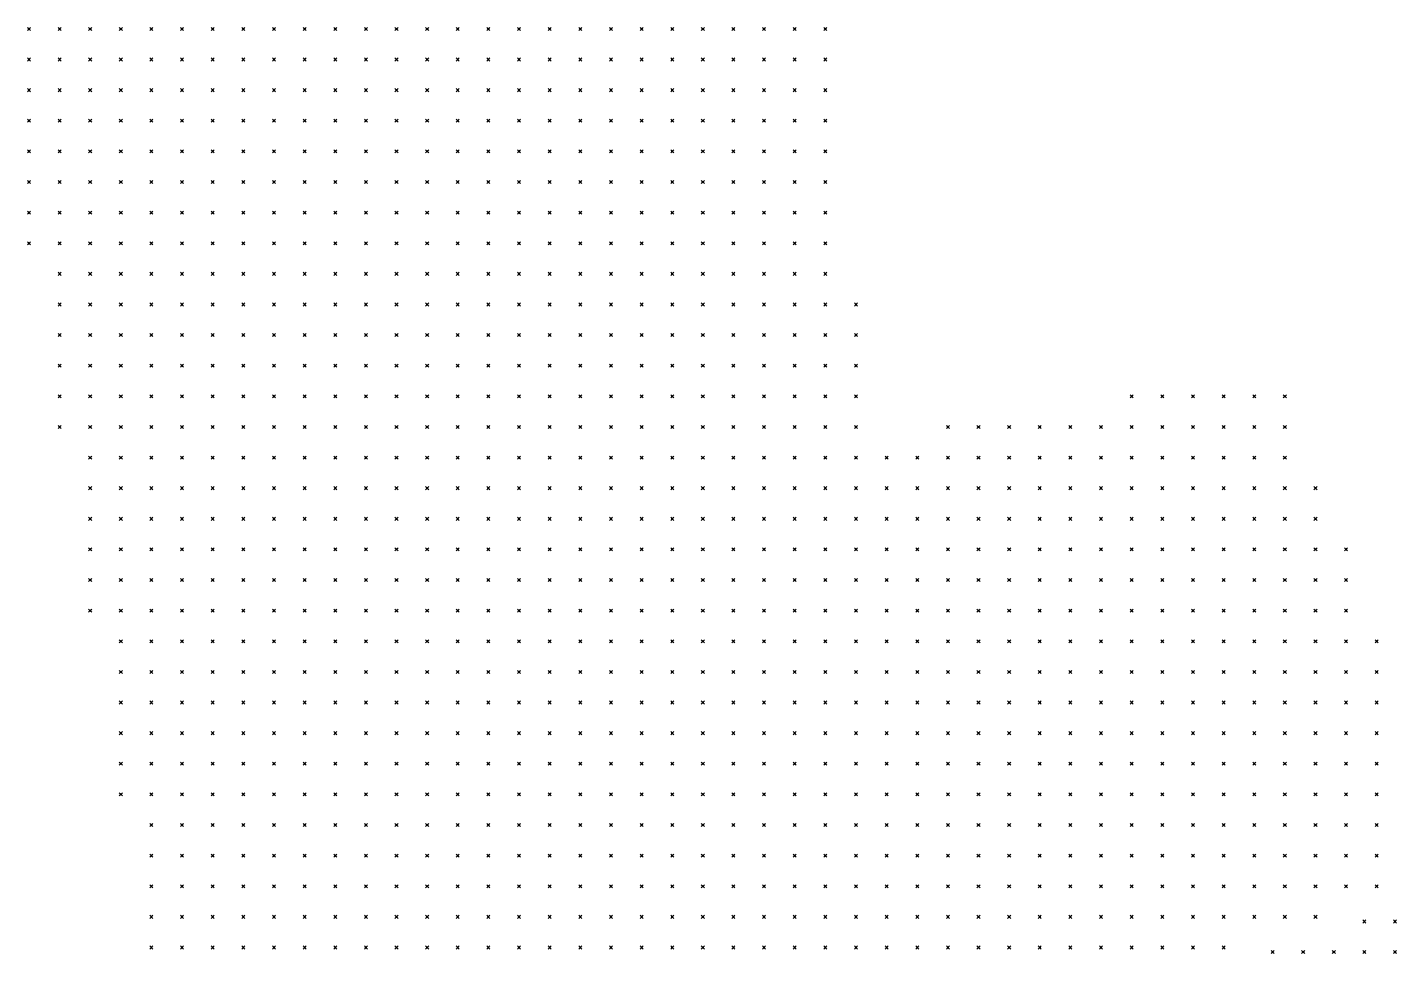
# Model space of a CAD drawing. Header units: metres. Extents: x 441556 to 446409, y 432338 to 461058.
# Drawn here: x 445061.5 to 445195.6, y 435540.3 to 435631 of the extents above; entities that cross this region are included whole.
import ezdxf

# ---------------------------------------------------------------- set-up
doc = ezdxf.new("R2010")
doc.units = ezdxf.units.M
doc.header["$MEASUREMENT"] = 0
doc.header["$PDMODE"] = 35
doc.header["$PDSIZE"] = 0.15
doc.layers.add('DTM-NOK-RevN_LIDAR_co_lidar', color=91, linetype='Continuous', lineweight=0)

msp = doc.modelspace()

# ---------------------------------------------------------------- linework, layer by layer
at = {"layer": 'DTM-NOK-RevN_LIDAR_co_lidar'}
for p in [(445061.67, 435630.844, 377.279), (445064.67, 435630.844, 378.302), (445067.669, 435630.844, 380.116), (445070.668, 435630.844, 382.115), (445073.668, 435630.844, 383.727), (445076.667, 435630.844, 384.993), (445079.667, 435630.844, 385.514), (445082.666, 435630.844, 385.612), (445085.665, 435630.844, 385.96), (445088.665, 435630.844, 386.462), (445091.664, 435630.844, 386.794), (445094.663, 435630.844, 387.005), (445097.663, 435630.844, 387.19), (445100.662, 435630.844, 387.406), (445103.662, 435630.844, 387.618), (445106.661, 435630.844, 387.858), (445109.66, 435630.844, 388.031), (445112.66, 435630.844, 388.336), (445115.659, 435630.844, 388.503), (445118.658, 435630.844, 388.826), (445121.658, 435630.844, 389.196), (445124.657, 435630.844, 389.3), (445127.657, 435630.844, 389.694), (445130.656, 435630.844, 389.973), (445133.655, 435630.844, 390.037), (445136.655, 435630.844, 390.127), (445139.654, 435630.844, 390.253), (445061.67, 435627.844, 377.089), (445064.67, 435627.844, 379.016), (445067.669, 435627.844, 380.981), (445070.668, 435627.844, 382.779), (445073.668, 435627.844, 384.139), (445076.667, 435627.844, 384.911), (445079.667, 435627.844, 385.126), (445082.666, 435627.844, 385.447), (445085.665, 435627.844, 385.777), (445088.665, 435627.844, 386.247), (445091.664, 435627.844, 386.576), (445094.663, 435627.844, 386.769), (445097.663, 435627.844, 386.957), (445100.662, 435627.844, 387.201), (445103.662, 435627.844, 387.419), (445106.661, 435627.844, 387.643), (445109.66, 435627.844, 387.781), (445112.66, 435627.844, 388.035), (445115.659, 435627.844, 388.233), (445118.658, 435627.844, 388.514), (445121.658, 435627.844, 388.881), (445124.657, 435627.844, 389.132), (445127.657, 435627.844, 389.385), (445130.656, 435627.844, 389.543), (445133.655, 435627.844, 389.586), (445136.655, 435627.844, 389.658), (445139.654, 435627.844, 389.775), (445061.67, 435624.845, 377.711), (445064.67, 435624.845, 379.878), (445067.669, 435624.845, 381.48), (445070.668, 435624.845, 383.071), (445073.668, 435624.845, 384.248), (445076.667, 435624.845, 384.635), (445079.667, 435624.845, 384.585), (445082.666, 435624.845, 384.931), (445085.665, 435624.845, 385.335), (445088.665, 435624.845, 385.859), (445091.664, 435624.845, 386.199), (445094.663, 435624.845, 386.469), (445097.663, 435624.845, 386.72), (445100.662, 435624.845, 386.919), (445103.662, 435624.845, 387.166), (445106.661, 435624.845, 387.371), (445109.66, 435624.845, 387.661), (445112.66, 435624.845, 387.886), (445115.659, 435624.845, 388.046), (445118.658, 435624.845, 388.255), (445121.658, 435624.845, 388.55), (445124.657, 435624.845, 388.869), (445127.657, 435624.845, 388.991), (445130.656, 435624.845, 389), (445133.655, 435624.845, 389.085), (445136.655, 435624.845, 389.168), (445139.654, 435624.845, 389.155), (445061.67, 435621.845, 377.94), (445064.67, 435621.845, 380.049), (445067.669, 435621.845, 381.392), (445070.668, 435621.845, 382.592), (445073.668, 435621.845, 383.478), (445076.667, 435621.845, 383.546), (445079.667, 435621.845, 383.497), (445082.666, 435621.845, 383.977), (445085.665, 435621.845, 384.819), (445088.665, 435621.845, 385.549), (445091.664, 435621.845, 385.91), (445094.663, 435621.845, 386.182), (445097.663, 435621.845, 386.444), (445100.662, 435621.845, 386.668), (445103.662, 435621.845, 386.929), (445106.661, 435621.845, 387.12), (445109.66, 435621.845, 387.426), (445112.66, 435621.845, 387.65), (445115.659, 435621.845, 387.823), (445118.658, 435621.845, 388.095), (445121.658, 435621.845, 388.353), (445124.657, 435621.845, 388.528), (445127.657, 435621.845, 388.551), (445130.656, 435621.845, 388.535), (445133.655, 435621.845, 388.16), (445136.655, 435621.845, 387.862), (445139.654, 435621.845, 387.729), (445061.67, 435618.846, 377.536), (445064.67, 435618.846, 379.598), (445067.669, 435618.846, 380.935), (445070.668, 435618.846, 381.909), (445073.668, 435618.846, 382.353), (445076.667, 435618.846, 382.248), (445079.667, 435618.846, 382.437), (445082.666, 435618.846, 383.183), (445085.665, 435618.846, 384.223), (445088.665, 435618.846, 385.214), (445091.664, 435618.846, 385.663), (445094.663, 435618.846, 385.923), (445097.663, 435618.846, 386.208), (445100.662, 435618.846, 386.474), (445103.662, 435618.846, 386.725), (445106.661, 435618.846, 386.935), (445109.66, 435618.846, 387.167), (445112.66, 435618.846, 387.351), (445115.659, 435618.846, 387.533), (445118.658, 435618.846, 387.82), (445121.658, 435618.846, 388.056), (445124.657, 435618.846, 388.119), (445127.657, 435618.846, 388.142), (445130.656, 435618.846, 387.805), (445133.655, 435618.846, 386.983), (445136.655, 435618.846, 386.101), (445139.654, 435618.846, 385.95), (445061.67, 435615.847, 377.097), (445064.67, 435615.847, 378.77), (445067.669, 435615.847, 380.036), (445070.668, 435615.847, 380.971), (445073.668, 435615.847, 381.368), (445076.667, 435615.847, 381.049), (445079.667, 435615.847, 381.602), (445082.666, 435615.847, 382.588), (445085.665, 435615.847, 383.381), (445088.665, 435615.847, 384.614), (445091.664, 435615.847, 385.312), (445094.663, 435615.847, 385.633), (445097.663, 435615.847, 385.978), (445100.662, 435615.847, 386.293), (445103.662, 435615.847, 386.499), (445106.661, 435615.847, 386.676), (445109.66, 435615.847, 386.912), (445112.66, 435615.847, 387.11), (445115.659, 435615.847, 387.301), (445118.658, 435615.847, 387.419), (445121.658, 435615.847, 387.575), (445124.657, 435615.847, 387.65), (445127.657, 435615.847, 387.23), (445130.656, 435615.847, 386.354), (445133.655, 435615.847, 385.494), (445136.655, 435615.847, 384.126), (445139.654, 435615.847, 384.037), (445061.67, 435612.847, 376.204), (445064.67, 435612.847, 377.728), (445067.669, 435612.847, 378.845), (445070.668, 435612.847, 379.464), (445073.668, 435612.847, 379.548), (445076.667, 435612.847, 379.723), (445079.667, 435612.847, 380.46), (445082.666, 435612.847, 381.663), (445085.665, 435612.847, 382.791), (445088.665, 435612.847, 383.928), (445091.664, 435612.847, 384.907), (445094.663, 435612.847, 385.37), (445097.663, 435612.847, 385.711), (445100.662, 435612.847, 386.088), (445103.662, 435612.847, 386.3), (445106.661, 435612.847, 386.443), (445109.66, 435612.847, 386.658), (445112.66, 435612.847, 386.872), (445115.659, 435612.847, 387), (445118.658, 435612.847, 386.912), (445121.658, 435612.847, 387.016), (445124.657, 435612.847, 387.284), (445127.657, 435612.847, 386.685), (445130.656, 435612.847, 385.376), (445133.655, 435612.847, 384.012), (445136.655, 435612.847, 382.63), (445139.654, 435612.847, 382.321), (445061.67, 435609.848, 374.711), (445064.67, 435609.848, 376.388), (445067.669, 435609.848, 377.263), (445070.668, 435609.848, 377.78), (445073.668, 435609.848, 378.034), (445076.667, 435609.848, 378.557), (445079.667, 435609.848, 379.479), (445082.666, 435609.848, 380.773), (445085.665, 435609.848, 382.262), (445088.665, 435609.848, 383.399), (445091.664, 435609.848, 384.658), (445094.663, 435609.848, 385.241), (445097.663, 435609.848, 385.472), (445100.662, 435609.848, 385.675), (445103.662, 435609.848, 385.819), (445106.661, 435609.848, 386.053), (445109.66, 435609.848, 386.381), (445112.66, 435609.848, 386.594), (445115.659, 435609.848, 386.414), (445118.658, 435609.848, 386.264), (445121.658, 435609.848, 386.424), (445124.657, 435609.848, 386.542), (445127.657, 435609.848, 385.904), (445130.656, 435609.848, 384.687), (445133.655, 435609.848, 382.87), (445136.655, 435609.848, 381.449), (445139.654, 435609.848, 380.819), (445064.67, 435606.849, 374.795), (445067.669, 435606.849, 375.28), (445070.668, 435606.849, 375.704), (445073.668, 435606.849, 376.709), (445076.667, 435606.849, 377.538), (445079.667, 435606.849, 378.789), (445082.666, 435606.849, 380.266), (445085.665, 435606.849, 381.964), (445088.665, 435606.849, 383.103), (445091.664, 435606.849, 384.41), (445094.663, 435606.849, 384.973), (445097.663, 435606.849, 384.969), (445100.662, 435606.849, 384.859), (445103.662, 435606.849, 384.928), (445106.661, 435606.849, 385.554), (445109.66, 435606.849, 386.169), (445112.66, 435606.849, 386.117), (445115.659, 435606.849, 385.635), (445118.658, 435606.849, 385.567), (445121.658, 435606.849, 385.826), (445124.657, 435606.849, 385.666), (445127.657, 435606.849, 384.886), (445130.656, 435606.849, 383.281), (445133.655, 435606.849, 381.367), (445136.655, 435606.849, 379.82), (445139.654, 435606.849, 379.301), (445064.67, 435603.849, 373.029), (445067.669, 435603.849, 373.52), (445070.668, 435603.849, 374.455), (445073.668, 435603.849, 375.802), (445076.667, 435603.849, 376.998), (445079.667, 435603.849, 378.431), (445082.666, 435603.849, 380.165), (445085.665, 435603.849, 381.953), (445088.665, 435603.849, 383.054), (445091.664, 435603.849, 383.999), (445094.663, 435603.849, 384.253), (445097.663, 435603.849, 383.992), (445100.662, 435603.849, 383.867), (445103.662, 435603.849, 384.216), (445106.661, 435603.849, 385.163), (445109.66, 435603.849, 385.68), (445112.66, 435603.849, 385.188), (445115.659, 435603.849, 384.724), (445118.658, 435603.849, 384.89), (445121.658, 435603.849, 385.205), (445124.657, 435603.849, 384.668), (445127.657, 435603.849, 383.364), (445130.656, 435603.849, 381.528), (445133.655, 435603.849, 379.96), (445136.655, 435603.849, 378.338), (445139.654, 435603.849, 377.902), (445142.653, 435603.849, 377.817), (445064.67, 435600.85, 371.534), (445067.669, 435600.85, 372.945), (445070.668, 435600.85, 374.551), (445073.668, 435600.85, 376.083), (445076.667, 435600.85, 377.42), (445079.667, 435600.85, 378.884), (445082.666, 435600.85, 380.388), (445085.665, 435600.85, 381.889), (445088.665, 435600.85, 382.739), (445091.664, 435600.85, 383.104), (445094.663, 435600.85, 383.039), (445097.663, 435600.85, 382.726), (445100.662, 435600.85, 382.966), (445103.662, 435600.85, 383.848), (445106.661, 435600.85, 384.823), (445109.66, 435600.85, 384.955), (445112.66, 435600.85, 384.193), (445115.659, 435600.85, 383.89), (445118.658, 435600.85, 384.355), (445121.658, 435600.85, 384.523), (445124.657, 435600.85, 383.806), (445127.657, 435600.85, 382.265), (445130.656, 435600.85, 380.426), (445133.655, 435600.85, 378.961), (445136.655, 435600.85, 377.005), (445139.654, 435600.85, 376.128), (445142.653, 435600.85, 375.963), (445064.67, 435597.85, 371.522), (445067.669, 435597.85, 373.245), (445070.668, 435597.85, 374.916), (445073.668, 435597.85, 376.747), (445076.667, 435597.85, 378.247), (445079.667, 435597.85, 379.586), (445082.666, 435597.85, 380.813), (445085.665, 435597.85, 381.653), (445088.665, 435597.85, 381.867), (445091.664, 435597.85, 381.644), (445094.663, 435597.85, 381.573), (445097.663, 435597.85, 381.624), (445100.662, 435597.85, 382.418), (445103.662, 435597.85, 383.466), (445106.661, 435597.85, 384.116), (445109.66, 435597.85, 383.914), (445112.66, 435597.85, 383.138), (445115.659, 435597.85, 383.174), (445118.658, 435597.85, 384.056), (445121.658, 435597.85, 384.399), (445124.657, 435597.85, 383.54), (445127.657, 435597.85, 381.793), (445130.656, 435597.85, 379.844), (445133.655, 435597.85, 378.107), (445136.655, 435597.85, 375.961), (445139.654, 435597.85, 374.544), (445142.653, 435597.85, 373.963), (445064.67, 435594.851, 371.729), (445067.669, 435594.851, 373.284), (445070.668, 435594.851, 375.128), (445073.668, 435594.851, 376.966), (445076.667, 435594.851, 378.324), (445079.667, 435594.851, 379.638), (445082.666, 435594.851, 380.646), (445085.665, 435594.851, 380.765), (445088.665, 435594.851, 380.109), (445091.664, 435594.851, 379.54), (445094.663, 435594.851, 379.85), (445097.663, 435594.851, 380.747), (445100.662, 435594.851, 382.012), (445103.662, 435594.851, 382.825), (445106.661, 435594.851, 383.098), (445109.66, 435594.851, 382.679), (445112.66, 435594.851, 381.965), (445115.659, 435594.851, 382.249), (445118.658, 435594.851, 383.44), (445121.658, 435594.851, 384.112), (445124.657, 435594.851, 383.412), (445127.657, 435594.851, 381.368), (445130.656, 435594.851, 379.243), (445133.655, 435594.851, 377.435), (445136.655, 435594.851, 375.227), (445139.654, 435594.851, 373.239), (445142.653, 435594.851, 372.208), (445169.648, 435594.851, 362.55), (445172.647, 435594.851, 361.495), (445175.647, 435594.851, 360.18), (445178.646, 435594.851, 358.243), (445181.645, 435594.851, 355.286), (445184.645, 435594.851, 352.383), (445064.67, 435591.852, 370.988), (445067.669, 435591.852, 372.662), (445070.668, 435591.852, 374.699), (445073.668, 435591.852, 376.525), (445076.667, 435591.852, 377.942), (445079.667, 435591.852, 379.075), (445082.666, 435591.852, 379.599), (445085.665, 435591.852, 379.299), (445088.665, 435591.852, 378.255), (445091.664, 435591.852, 377.819), (445094.663, 435591.852, 378.825), (445097.663, 435591.852, 380.22), (445100.662, 435591.852, 381.283), (445103.662, 435591.852, 381.669), (445106.661, 435591.852, 381.909), (445109.66, 435591.852, 381.445), (445112.66, 435591.852, 380.803), (445115.659, 435591.852, 381.198), (445118.658, 435591.852, 382.292), (445121.658, 435591.852, 383.059), (445124.657, 435591.852, 382.711), (445127.657, 435591.852, 380.993), (445130.656, 435591.852, 378.937), (445133.655, 435591.852, 377.079), (445136.655, 435591.852, 374.697), (445139.654, 435591.852, 372.471), (445142.653, 435591.852, 370.734), (445151.652, 435591.852, 369.714), (445154.651, 435591.852, 370.132), (445157.65, 435591.852, 370.215), (445160.65, 435591.852, 368.052), (445163.649, 435591.852, 365.444), (445166.648, 435591.852, 363.661), (445169.648, 435591.852, 361.907), (445172.647, 435591.852, 360.454), (445175.647, 435591.852, 359.356), (445178.646, 435591.852, 357.138), (445181.645, 435591.852, 353.651), (445184.645, 435591.852, 351.034), (445067.669, 435588.852, 372.108), (445070.668, 435588.852, 374.03), (445073.668, 435588.852, 375.718), (445076.667, 435588.852, 377.28), (445079.667, 435588.852, 378.047), (445082.666, 435588.852, 378.162), (445085.665, 435588.852, 377.781), (445088.665, 435588.852, 376.855), (445091.664, 435588.852, 376.722), (445094.663, 435588.852, 378.079), (445097.663, 435588.852, 379.29), (445100.662, 435588.852, 380.009), (445103.662, 435588.852, 380.303), (445106.661, 435588.852, 380.654), (445109.66, 435588.852, 380.134), (445112.66, 435588.852, 379.642), (445115.659, 435588.852, 380.122), (445118.658, 435588.852, 380.956), (445121.658, 435588.852, 381.726), (445124.657, 435588.852, 381.624), (445127.657, 435588.852, 380.524), (445130.656, 435588.852, 378.957), (445133.655, 435588.852, 377.013), (445136.655, 435588.852, 374.497), (445139.654, 435588.852, 372.565), (445142.653, 435588.852, 370.463), (445145.653, 435588.852, 368.981), (445148.652, 435588.852, 368.625), (445151.652, 435588.852, 368.318), (445154.651, 435588.852, 367.949), (445157.65, 435588.852, 368.339), (445160.65, 435588.852, 367.157), (445163.649, 435588.852, 364.96), (445166.648, 435588.852, 362.596), (445169.648, 435588.852, 360.713), (445172.647, 435588.852, 359.197), (445175.647, 435588.852, 358.025), (445178.646, 435588.852, 355.721), (445181.645, 435588.852, 352.114), (445184.645, 435588.852, 349.667), (445067.669, 435585.853, 371.709), (445070.668, 435585.853, 373.433), (445073.668, 435585.853, 374.761), (445076.667, 435585.853, 376.069), (445079.667, 435585.853, 376.525), (445082.666, 435585.853, 376.266), (445085.665, 435585.853, 375.705), (445088.665, 435585.853, 375.336), (445091.664, 435585.853, 375.964), (445094.663, 435585.853, 377.221), (445097.663, 435585.853, 378.1), (445100.662, 435585.853, 378.649), (445103.662, 435585.853, 379.167), (445106.661, 435585.853, 379.546), (445109.66, 435585.853, 378.88), (445112.66, 435585.853, 378.507), (445115.659, 435585.853, 378.881), (445118.658, 435585.853, 379.605), (445121.658, 435585.853, 380.341), (445124.657, 435585.853, 380.415), (445127.657, 435585.853, 379.787), (445130.656, 435585.853, 378.689), (445133.655, 435585.853, 376.842), (445136.655, 435585.853, 374.73), (445139.654, 435585.853, 372.85), (445142.653, 435585.853, 370.39), (445145.653, 435585.853, 368.007), (445148.652, 435585.853, 367.027), (445151.652, 435585.853, 366.46), (445154.651, 435585.853, 366.7), (445157.65, 435585.853, 367.476), (445160.65, 435585.853, 366.294), (445163.649, 435585.853, 364.005), (445166.648, 435585.853, 361.481), (445169.648, 435585.853, 359.3), (445172.647, 435585.853, 357.659), (445175.647, 435585.853, 356.686), (445178.646, 435585.853, 353.895), (445181.645, 435585.853, 350.472), (445184.645, 435585.853, 348.733), (445187.644, 435585.853, 349.03), (445067.669, 435582.854, 371.404), (445070.668, 435582.854, 373.065), (445073.668, 435582.854, 374.3), (445076.667, 435582.854, 374.864), (445079.667, 435582.854, 374.769), (445082.666, 435582.854, 374.337), (445085.665, 435582.854, 373.616), (445088.665, 435582.854, 373.866), (445091.664, 435582.854, 375.314), (445094.663, 435582.854, 376.581), (445097.663, 435582.854, 377.121), (445100.662, 435582.854, 377.51), (445103.662, 435582.854, 378.133), (445106.661, 435582.854, 378.21), (445109.66, 435582.854, 377.525), (445112.66, 435582.854, 377.372), (445115.659, 435582.854, 377.731), (445118.658, 435582.854, 378.255), (445121.658, 435582.854, 378.819), (445124.657, 435582.854, 378.92), (445127.657, 435582.854, 378.504), (445130.656, 435582.854, 377.719), (445133.655, 435582.854, 376.428), (445136.655, 435582.854, 374.6), (445139.654, 435582.854, 372.739), (445142.653, 435582.854, 370.419), (445145.653, 435582.854, 368.062), (445148.652, 435582.854, 365.987), (445151.652, 435582.854, 364.667), (445154.651, 435582.854, 364.679), (445157.65, 435582.854, 364.662), (445160.65, 435582.854, 363.916), (445163.649, 435582.854, 362.259), (445166.648, 435582.854, 359.982), (445169.648, 435582.854, 357.635), (445172.647, 435582.854, 356.172), (445175.647, 435582.854, 354.862), (445178.646, 435582.854, 352.462), (445181.645, 435582.854, 349.403), (445184.645, 435582.854, 348.154), (445187.644, 435582.854, 349.381), (445067.669, 435579.854, 371.482), (445070.668, 435579.854, 373.182), (445073.668, 435579.854, 373.92), (445076.667, 435579.854, 373.617), (445079.667, 435579.854, 373.024), (445082.666, 435579.854, 372.426), (445085.665, 435579.854, 372.006), (445088.665, 435579.854, 372.716), (445091.664, 435579.854, 374.563), (445094.663, 435579.854, 375.778), (445097.663, 435579.854, 376.014), (445100.662, 435579.854, 376.449), (445103.662, 435579.854, 377.057), (445106.661, 435579.854, 376.798), (445109.66, 435579.854, 376.171), (445112.66, 435579.854, 376.169), (445115.659, 435579.854, 376.675), (445118.658, 435579.854, 376.915), (445121.658, 435579.854, 377.09), (445124.657, 435579.854, 377.209), (445127.657, 435579.854, 376.99), (445130.656, 435579.854, 376.413), (445133.655, 435579.854, 375.533), (445136.655, 435579.854, 374.1), (445139.654, 435579.854, 372.537), (445142.653, 435579.854, 370.519), (445145.653, 435579.854, 368.294), (445148.652, 435579.854, 365.306), (445151.652, 435579.854, 363.421), (445154.651, 435579.854, 362.273), (445157.65, 435579.854, 361.315), (445160.65, 435579.854, 360.599), (445163.649, 435579.854, 360.16), (445166.648, 435579.854, 358.401), (445169.648, 435579.854, 356.581), (445172.647, 435579.854, 354.848), (445175.647, 435579.854, 352.973), (445178.646, 435579.854, 351.603), (445181.645, 435579.854, 348.911), (445184.645, 435579.854, 348.046), (445187.644, 435579.854, 349.636), (445190.644, 435579.854, 352.411), (445067.669, 435576.855, 371.674), (445070.668, 435576.855, 373.064), (445073.668, 435576.855, 373.054), (445076.667, 435576.855, 372.197), (445079.667, 435576.855, 371.158), (445082.666, 435576.855, 370.43), (445085.665, 435576.855, 370.636), (445088.665, 435576.855, 372.048), (445091.664, 435576.855, 374.025), (445094.663, 435576.855, 374.816), (445097.663, 435576.855, 374.784), (445100.662, 435576.855, 375.397), (445103.662, 435576.855, 375.933), (445106.661, 435576.855, 375.444), (445109.66, 435576.855, 374.853), (445112.66, 435576.855, 374.782), (445115.659, 435576.855, 375.22), (445118.658, 435576.855, 375.354), (445121.658, 435576.855, 375.325), (445124.657, 435576.855, 375.281), (445127.657, 435576.855, 375.184), (445130.656, 435576.855, 374.732), (445133.655, 435576.855, 374.155), (445136.655, 435576.855, 373.456), (445139.654, 435576.855, 372.229), (445142.653, 435576.855, 370.346), (445145.653, 435576.855, 368.366), (445148.652, 435576.855, 365.688), (445151.652, 435576.855, 363.599), (445154.651, 435576.855, 361.178), (445157.65, 435576.855, 359.534), (445160.65, 435576.855, 358.604), (445163.649, 435576.855, 358.291), (445166.648, 435576.855, 357.024), (445169.648, 435576.855, 355.771), (445172.647, 435576.855, 354.404), (445175.647, 435576.855, 352.555), (445178.646, 435576.855, 350.358), (445181.645, 435576.855, 348.046), (445184.645, 435576.855, 348.021), (445187.644, 435576.855, 350.609), (445190.644, 435576.855, 354.233), (445067.669, 435573.855, 371.674), (445070.668, 435573.855, 372.416), (445073.668, 435573.855, 371.924), (445076.667, 435573.855, 370.738), (445079.667, 435573.855, 369.364), (445082.666, 435573.855, 368.948), (445085.665, 435573.855, 369.718), (445088.665, 435573.855, 371.414), (445091.664, 435573.855, 372.925), (445094.663, 435573.855, 373.596), (445097.663, 435573.855, 373.707), (445100.662, 435573.855, 374.346), (445103.662, 435573.855, 374.984), (445106.661, 435573.855, 374.254), (445109.66, 435573.855, 373.601), (445112.66, 435573.855, 373.407), (445115.659, 435573.855, 373.548), (445118.658, 435573.855, 373.91), (445121.658, 435573.855, 373.939), (445124.657, 435573.855, 373.675), (445127.657, 435573.855, 373.493), (445130.656, 435573.855, 373.305), (445133.655, 435573.855, 372.684), (445136.655, 435573.855, 372.078), (445139.654, 435573.855, 371.354), (445142.653, 435573.855, 370.077), (445145.653, 435573.855, 368.402), (445148.652, 435573.855, 366.601), (445151.652, 435573.855, 364.222), (445154.651, 435573.855, 361.224), (445157.65, 435573.855, 359.299), (445160.65, 435573.855, 357.968), (445163.649, 435573.855, 356.746), (445166.648, 435573.855, 355.254), (445169.648, 435573.855, 354.394), (445172.647, 435573.855, 353.138), (445175.647, 435573.855, 350.303), (445178.646, 435573.855, 348.035), (445181.645, 435573.855, 347.151), (445184.645, 435573.855, 348.241), (445187.644, 435573.855, 352.142), (445190.644, 435573.855, 356.663), (445070.668, 435570.856, 371.29), (445073.668, 435570.856, 370.456), (445076.667, 435570.856, 369.175), (445079.667, 435570.856, 367.968), (445082.666, 435570.856, 368.015), (445085.665, 435570.856, 369.079), (445088.665, 435570.856, 370.477), (445091.664, 435570.856, 371.945), (445094.663, 435570.856, 372.592), (445097.663, 435570.856, 372.689), (445100.662, 435570.856, 373.151), (445103.662, 435570.856, 373.95), (445106.661, 435570.856, 373.227), (445109.66, 435570.856, 372.488), (445112.66, 435570.856, 372.219), (445115.659, 435570.856, 372.158), (445118.658, 435570.856, 373.088), (445121.658, 435570.856, 373.084), (445124.657, 435570.856, 372.542), (445127.657, 435570.856, 372.097), (445130.656, 435570.856, 371.872), (445133.655, 435570.856, 371.231), (445136.655, 435570.856, 370.459), (445139.654, 435570.856, 370.036), (445142.653, 435570.856, 368.983), (445145.653, 435570.856, 367.678), (445148.652, 435570.856, 366.415), (445151.652, 435570.856, 364.199), (445154.651, 435570.856, 361.817), (445157.65, 435570.856, 359.904), (445160.65, 435570.856, 358.065), (445163.649, 435570.856, 356.236), (445166.648, 435570.856, 354.785), (445169.648, 435570.856, 353.079), (445172.647, 435570.856, 351.214), (445175.647, 435570.856, 348.203), (445178.646, 435570.856, 346.589), (445181.645, 435570.856, 346.773), (445184.645, 435570.856, 349.241), (445187.644, 435570.856, 353.927), (445190.644, 435570.856, 358.051), (445193.643, 435570.856, 359.808), (445070.668, 435567.857, 369.926), (445073.668, 435567.857, 369.396), (445076.667, 435567.857, 367.829), (445079.667, 435567.857, 366.708), (445082.666, 435567.857, 367.065), (445085.665, 435567.857, 368.319), (445088.665, 435567.857, 369.681), (445091.664, 435567.857, 371.435), (445094.663, 435567.857, 371.789), (445097.663, 435567.857, 371.538), (445100.662, 435567.857, 371.924), (445103.662, 435567.857, 372.834), (445106.661, 435567.857, 372.053), (445109.66, 435567.857, 371.321), (445112.66, 435567.857, 371.06), (445115.659, 435567.857, 371.237), (445118.658, 435567.857, 372.663), (445121.658, 435567.857, 372.399), (445124.657, 435567.857, 371.124), (445127.657, 435567.857, 370.531), (445130.656, 435567.857, 370.215), (445133.655, 435567.857, 369.45), (445136.655, 435567.857, 368.908), (445139.654, 435567.857, 368.706), (445142.653, 435567.857, 367.335), (445145.653, 435567.857, 366.083), (445148.652, 435567.857, 365.252), (445151.652, 435567.857, 363.207), (445154.651, 435567.857, 361.547), (445157.65, 435567.857, 359.584), (445160.65, 435567.857, 357.947), (445163.649, 435567.857, 356.391), (445166.648, 435567.857, 354.962), (445169.648, 435567.857, 352.588), (445172.647, 435567.857, 350.025), (445175.647, 435567.857, 347.368), (445178.646, 435567.857, 346.183), (445181.645, 435567.857, 346.464), (445184.645, 435567.857, 349.389), (445187.644, 435567.857, 353.927), (445190.644, 435567.857, 356.246), (445193.643, 435567.857, 358.148), (445070.668, 435564.857, 368.207), (445073.668, 435564.857, 368.666), (445076.667, 435564.857, 367.742), (445079.667, 435564.857, 365.939), (445082.666, 435564.857, 366.134), (445085.665, 435564.857, 367.575), (445088.665, 435564.857, 369.278), (445091.664, 435564.857, 370.915), (445094.663, 435564.857, 370.918), (445097.663, 435564.857, 370.483), (445100.662, 435564.857, 370.906), (445103.662, 435564.857, 371.736), (445106.661, 435564.857, 370.882), (445109.66, 435564.857, 370.033), (445112.66, 435564.857, 369.775), (445115.659, 435564.857, 370.342), (445118.658, 435564.857, 371.577), (445121.658, 435564.857, 371.266), (445124.657, 435564.857, 370.175), (445127.657, 435564.857, 369.049), (445130.656, 435564.857, 368.561), (445133.655, 435564.857, 367.848), (445136.655, 435564.857, 367.324), (445139.654, 435564.857, 367.057), (445142.653, 435564.857, 366.146), (445145.653, 435564.857, 365.118), (445148.652, 435564.857, 364.159), (445151.652, 435564.857, 362.152), (445154.651, 435564.857, 360.57), (445157.65, 435564.857, 358.701), (445160.65, 435564.857, 357.312), (445163.649, 435564.857, 356.039), (445166.648, 435564.857, 354.777), (445169.648, 435564.857, 352.512), (445172.647, 435564.857, 348.788), (445175.647, 435564.857, 346.27), (445178.646, 435564.857, 345.816), (445181.645, 435564.857, 346.69), (445184.645, 435564.857, 349.532), (445187.644, 435564.857, 352.194), (445190.644, 435564.857, 354.085), (445193.643, 435564.857, 356.627), (445070.668, 435561.858, 366.654), (445073.668, 435561.858, 367.158), (445076.667, 435561.858, 365.962), (445079.667, 435561.858, 364.724), (445082.666, 435561.858, 365.242), (445085.665, 435561.858, 367.055), (445088.665, 435561.858, 369.074), (445091.664, 435561.858, 370.573), (445094.663, 435561.858, 370.371), (445097.663, 435561.858, 369.641), (445100.662, 435561.858, 369.789), (445103.662, 435561.858, 370.671), (445106.661, 435561.858, 369.806), (445109.66, 435561.858, 368.79), (445112.66, 435561.858, 368.501), (445115.659, 435561.858, 369.22), (445118.658, 435561.858, 370.181), (445121.658, 435561.858, 370.015), (445124.657, 435561.858, 369.313), (445127.657, 435561.858, 367.691), (445130.656, 435561.858, 366.822), (445133.655, 435561.858, 366.738), (445136.655, 435561.858, 366.143), (445139.654, 435561.858, 365.472), (445142.653, 435561.858, 365.383), (445145.653, 435561.858, 364.553), (445148.652, 435561.858, 363.164), (445151.652, 435561.858, 361.307), (445154.651, 435561.858, 359.671), (445157.65, 435561.858, 357.942), (445160.65, 435561.858, 356.254), (445163.649, 435561.858, 354.429), (445166.648, 435561.858, 353.21), (445169.648, 435561.858, 350.73), (445172.647, 435561.858, 347.368), (445175.647, 435561.858, 345.856), (445178.646, 435561.858, 345.93), (445181.645, 435561.858, 347.484), (445184.645, 435561.858, 349.987), (445187.644, 435561.858, 351.44), (445190.644, 435561.858, 353.548), (445193.643, 435561.858, 356.553), (445070.668, 435558.858, 364.561), (445073.668, 435558.858, 364.403), (445076.667, 435558.858, 362.95), (445079.667, 435558.858, 363.456), (445082.666, 435558.858, 364.719), (445085.665, 435558.858, 366.732), (445088.665, 435558.858, 368.918), (445091.664, 435558.858, 370.249), (445094.663, 435558.858, 370.008), (445097.663, 435558.858, 369.046), (445100.662, 435558.858, 368.717), (445103.662, 435558.858, 369.674), (445106.661, 435558.858, 368.768), (445109.66, 435558.858, 367.656), (445112.66, 435558.858, 367.355), (445115.659, 435558.858, 368.016), (445118.658, 435558.858, 368.937), (445121.658, 435558.858, 368.69), (445124.657, 435558.858, 367.877), (445127.657, 435558.858, 366.689), (445130.656, 435558.858, 365.536), (445133.655, 435558.858, 365.151), (445136.655, 435558.858, 364.933), (445139.654, 435558.858, 364.122), (445142.653, 435558.858, 363.571), (445145.653, 435558.858, 362.589), (445148.652, 435558.858, 361.451), (445151.652, 435558.858, 359.905), (445154.651, 435558.858, 358.396), (445157.65, 435558.858, 356.336), (445160.65, 435558.858, 354.381), (445163.649, 435558.858, 352.693), (445166.648, 435558.858, 351.418), (445169.648, 435558.858, 349.575), (445172.647, 435558.858, 346.778), (445175.647, 435558.858, 345.53), (445178.646, 435558.858, 345.745), (445181.645, 435558.858, 347.491), (445184.645, 435558.858, 349.494), (445187.644, 435558.858, 351.656), (445190.644, 435558.858, 353.964), (445193.643, 435558.858, 356.095), (445070.668, 435555.859, 362.634), (445073.668, 435555.859, 361.988), (445076.667, 435555.859, 361.361), (445079.667, 435555.859, 362.722), (445082.666, 435555.859, 364.312), (445085.665, 435555.859, 366.122), (445088.665, 435555.859, 368.755), (445091.664, 435555.859, 369.827), (445094.663, 435555.859, 369.424), (445097.663, 435555.859, 368.37), (445100.662, 435555.859, 367.65), (445103.662, 435555.859, 367.858), (445106.661, 435555.859, 367.324), (445109.66, 435555.859, 366.601), (445112.66, 435555.859, 366.356), (445115.659, 435555.859, 366.998), (445118.658, 435555.859, 367.655), (445121.658, 435555.859, 367.261), (445124.657, 435555.859, 366.501), (445127.657, 435555.859, 365.804), (445130.656, 435555.859, 364.506), (445133.655, 435555.859, 363.595), (445136.655, 435555.859, 363.831), (445139.654, 435555.859, 363.12), (445142.653, 435555.859, 362.023), (445145.653, 435555.859, 360.705), (445148.652, 435555.859, 359.639), (445151.652, 435555.859, 358.756), (445154.651, 435555.859, 357.614), (445157.65, 435555.859, 355.006), (445160.65, 435555.859, 352.923), (445163.649, 435555.859, 351.77), (445166.648, 435555.859, 350.401), (445169.648, 435555.859, 349.076), (445172.647, 435555.859, 346.468), (445175.647, 435555.859, 345.106), (445178.646, 435555.859, 345.729), (445181.645, 435555.859, 347.3), (445184.645, 435555.859, 348.784), (445187.644, 435555.859, 351.458), (445190.644, 435555.859, 353.655), (445193.643, 435555.859, 354.837), (445073.668, 435552.86, 360.686), (445076.667, 435552.86, 360.987), (445079.667, 435552.86, 362.417), (445082.666, 435552.86, 363.781), (445085.665, 435552.86, 365.396), (445088.665, 435552.86, 367.595), (445091.664, 435552.86, 368.481), (445094.663, 435552.86, 368.298), (445097.663, 435552.86, 367.418), (445100.662, 435552.86, 366.593), (445103.662, 435552.86, 366.319), (445106.661, 435552.86, 366.037), (445109.66, 435552.86, 365.596), (445112.66, 435552.86, 365.354), (445115.659, 435552.86, 365.982), (445118.658, 435552.86, 366.244), (445121.658, 435552.86, 365.888), (445124.657, 435552.86, 365.259), (445127.657, 435552.86, 364.624), (445130.656, 435552.86, 363.474), (445133.655, 435552.86, 362.84), (445136.655, 435552.86, 362.942), (445139.654, 435552.86, 362.481), (445142.653, 435552.86, 361.544), (445145.653, 435552.86, 359.622), (445148.652, 435552.86, 358.433), (445151.652, 435552.86, 357.836), (445154.651, 435552.86, 356.685), (445157.65, 435552.86, 354.337), (445160.65, 435552.86, 352.356), (445163.649, 435552.86, 350.955), (445166.648, 435552.86, 349.485), (445169.648, 435552.86, 347.324), (445172.647, 435552.86, 345.398), (445175.647, 435552.86, 344.924), (445178.646, 435552.86, 346.095), (445181.645, 435552.86, 347.611), (445184.645, 435552.86, 348.983), (445187.644, 435552.86, 351.385), (445190.644, 435552.86, 353.057), (445193.643, 435552.86, 354.228), (445073.668, 435549.86, 359.496), (445076.667, 435549.86, 360.29), (445079.667, 435549.86, 361.512), (445082.666, 435549.86, 362.737), (445085.665, 435549.86, 364.279), (445088.665, 435549.86, 365.776), (445091.664, 435549.86, 366.555), (445094.663, 435549.86, 366.785), (445097.663, 435549.86, 366.378), (445100.662, 435549.86, 365.883), (445103.662, 435549.86, 365.687), (445106.661, 435549.86, 365.347), (445109.66, 435549.86, 364.626), (445112.66, 435549.86, 364.286), (445115.659, 435549.86, 364.676), (445118.658, 435549.86, 364.81), (445121.658, 435549.86, 364.323), (445124.657, 435549.86, 363.836), (445127.657, 435549.86, 363.179), (445130.656, 435549.86, 362.552), (445133.655, 435549.86, 362.164), (445136.655, 435549.86, 361.856), (445139.654, 435549.86, 361.488), (445142.653, 435549.86, 360.308), (445145.653, 435549.86, 358.389), (445148.652, 435549.86, 357.326), (445151.652, 435549.86, 356.658), (445154.651, 435549.86, 355.508), (445157.65, 435549.86, 353.368), (445160.65, 435549.86, 351.8), (445163.649, 435549.86, 350.153), (445166.648, 435549.86, 348.683), (445169.648, 435549.86, 346.19), (445172.647, 435549.86, 344.666), (445175.647, 435549.86, 345.045), (445178.646, 435549.86, 346.194), (445181.645, 435549.86, 347.998), (445184.645, 435549.86, 349.716), (445187.644, 435549.86, 351.266), (445190.644, 435549.86, 353.4), (445193.643, 435549.86, 355.068), (445073.668, 435546.861, 357.521), (445076.667, 435546.861, 358.38), (445079.667, 435546.861, 359.611), (445082.666, 435546.861, 361.277), (445085.665, 435546.861, 363.177), (445088.665, 435546.861, 364.277), (445091.664, 435546.861, 364.514), (445094.663, 435546.861, 364.6), (445097.663, 435546.861, 364.265), (445100.662, 435546.861, 364.271), (445103.662, 435546.861, 364.535), (445106.661, 435546.861, 364.132), (445109.66, 435546.861, 363.467), (445112.66, 435546.861, 363.186), (445115.659, 435546.861, 363.272), (445118.658, 435546.861, 363.166), (445121.658, 435546.861, 362.844), (445124.657, 435546.861, 362.431), (445127.657, 435546.861, 361.763), (445130.656, 435546.861, 361.305), (445133.655, 435546.861, 361.069), (445136.655, 435546.861, 360.701), (445139.654, 435546.861, 360.115), (445142.653, 435546.861, 358.976), (445145.653, 435546.861, 357.756), (445148.652, 435546.861, 356.686), (445151.652, 435546.861, 356.064), (445154.651, 435546.861, 354.689), (445157.65, 435546.861, 352.635), (445160.65, 435546.861, 351.342), (445163.649, 435546.861, 349.542), (445166.648, 435546.861, 348.007), (445169.648, 435546.861, 345.834), (445172.647, 435546.861, 344.657), (445175.647, 435546.861, 345.131), (445178.646, 435546.861, 346.203), (445181.645, 435546.861, 348.298), (445184.645, 435546.861, 350.245), (445187.644, 435546.861, 352.14), (445190.644, 435546.861, 354.86), (445193.643, 435546.861, 357.279), (445073.668, 435543.862, 355.637), (445076.667, 435543.862, 356.465), (445079.667, 435543.862, 358.002), (445082.666, 435543.862, 359.812), (445085.665, 435543.862, 361.771), (445088.665, 435543.862, 363), (445091.664, 435543.862, 362.72), (445094.663, 435543.862, 362.349), (445097.663, 435543.862, 361.807), (445100.662, 435543.862, 362.226), (445103.662, 435543.862, 363.111), (445106.661, 435543.862, 363.04), (445109.66, 435543.862, 362.426), (445112.66, 435543.862, 362.014), (445115.659, 435543.862, 361.932), (445118.658, 435543.862, 361.547), (445121.658, 435543.862, 361.156), (445124.657, 435543.862, 360.945), (445127.657, 435543.862, 360.676), (445130.656, 435543.862, 360.26), (445133.655, 435543.862, 359.561), (445136.655, 435543.862, 358.983), (445139.654, 435543.862, 358.719), (445142.653, 435543.862, 357.926), (445145.653, 435543.862, 356.944), (445148.652, 435543.862, 355.778), (445151.652, 435543.862, 355.1), (445154.651, 435543.862, 354.018), (445157.65, 435543.862, 352.347), (445160.65, 435543.862, 351.048), (445163.649, 435543.862, 349.183), (445166.648, 435543.862, 347.283), (445169.648, 435543.862, 345.195), (445172.647, 435543.862, 344.483), (445175.647, 435543.862, 345.514), (445178.646, 435543.862, 346.826), (445181.645, 435543.862, 348.91), (445184.645, 435543.862, 351.183), (445187.644, 435543.862, 353.772), (445192.438, 435543.408, 361.563), (445195.438, 435543.408, 362.232), (445073.668, 435540.862, 354.244), (445076.667, 435540.862, 355.192), (445079.667, 435540.862, 356.868), (445082.666, 435540.862, 358.507), (445085.665, 435540.862, 358.764), (445088.665, 435540.862, 360.312), (445091.664, 435540.862, 360.713), (445094.663, 435540.862, 360.977), (445097.663, 435540.862, 360.738), (445100.662, 435540.862, 361.288), (445103.662, 435540.862, 362.291), (445106.661, 435540.862, 362.586), (445109.66, 435540.862, 361.597), (445112.66, 435540.862, 360.84), (445115.659, 435540.862, 360.711), (445118.658, 435540.862, 360.423), (445121.658, 435540.862, 359.789), (445124.657, 435540.862, 359.615), (445127.657, 435540.862, 359.736), (445130.656, 435540.862, 359.33), (445133.655, 435540.862, 358.074), (445136.655, 435540.862, 357.269), (445139.654, 435540.862, 357.285), (445142.653, 435540.862, 356.82), (445145.653, 435540.862, 355.894), (445148.652, 435540.862, 354.836), (445151.652, 435540.862, 354.143), (445154.651, 435540.862, 353.574), (445157.65, 435540.862, 352.02), (445160.65, 435540.862, 350.313), (445163.649, 435540.862, 348.544), (445166.648, 435540.862, 346.098), (445169.648, 435540.862, 344.402), (445172.647, 435540.862, 344.382), (445175.647, 435540.862, 346.135), (445178.646, 435540.862, 347.493), (445183.44, 435540.409, 354.373), (445186.44, 435540.409, 357.238), (445189.439, 435540.409, 360.648), (445192.438, 435540.409, 361.958), (445195.438, 435540.409, 362.499)]:
    msp.add_point(p, dxfattribs=at)

doc.saveas('drawing.dxf')
